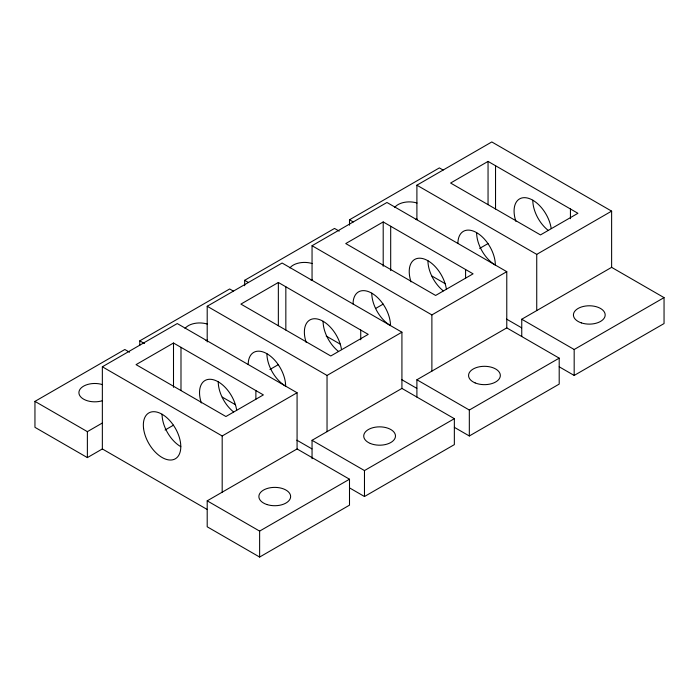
<?xml version="1.0" encoding="UTF-8"?>
<svg xmlns="http://www.w3.org/2000/svg" width="699" height="699" viewBox="0 0 699 699"><rect width="100%" height="100%" fill="white"/><g stroke="black" fill="none" stroke-linecap="round" stroke-linejoin="round"><path stroke-width="1.05" d="M207.087 509.414L102.351 448.95L87.375 457.6L34.95 427.334L34.95 401.383L124.824 349.5L129.498 352.2M139.8 345.175L139.8 340.85L229.674 288.967L233.414 291.125M244.65 285.725L244.65 280.316L334.524 228.433L339.198 231.133M349.5 225.192L349.5 219.783L439.374 167.9L443.114 170.058M102.351 448.95L102.351 366.792L177.249 323.558L297.075 392.742L297.075 448.95L207.201 500.834L207.201 526.784L259.626 557.051L349.5 505.159L349.5 479.217L297.075 448.95M207.201 341.933L207.201 306.258L282.099 263.025L401.925 332.2L401.925 388.417L312.051 440.3L312.051 458.675M312.051 280.316L312.051 245.725L386.949 202.483L506.775 271.666L506.775 327.883L416.901 379.767L416.901 397.067M416.901 219.783L416.901 185.191L491.799 141.949L611.625 211.133L611.625 267.35L521.751 319.233L521.751 336.525M173.501 343.017L136.052 364.633L225.926 416.517L263.374 394.9L173.501 343.017L173.501 387.333M278.351 282.475L240.902 304.1L330.776 355.983L368.224 334.367L278.351 282.475L278.351 325.717M383.201 221.941L345.752 243.567L435.626 295.45L473.074 273.833L383.201 221.941L383.201 266.267M488.051 161.408L450.602 183.033L540.476 234.916L577.924 213.3L488.051 161.408L488.051 204.65M34.95 401.383L87.375 431.65L102.351 423.009M165.078 430.034L173.501 425.167M269.928 369.5L278.351 364.633M375.713 308.425L383.201 304.1M479.628 248.433L488.051 243.567M102.351 366.792L222.186 435.975L297.075 392.742M207.201 306.258L327.036 375.442L401.925 332.2M312.051 245.725L431.886 314.908L506.775 271.666M416.901 185.191L536.736 254.375L611.625 211.133M207.201 500.834L259.626 531.1L349.5 479.217M312.051 440.3L364.476 470.567L454.35 418.684L454.35 444.625L364.476 496.517L349.5 487.867M416.901 379.767L469.326 410.033L559.2 358.15L559.2 384.092L469.326 435.975L454.35 427.334M521.751 319.233L574.176 349.5L664.05 297.617L664.05 323.558L574.176 375.442L559.2 366.8M611.625 267.35L664.05 297.617M349.5 219.783L353.248 221.941M431.999 276.061L445.211 283.689M506.539 319.094L521.637 327.814M506.775 327.883L559.2 358.15M244.65 280.316L248.398 282.483M326.206 336.053L340.361 344.223M401.689 379.636L416.787 388.347M401.925 388.417L454.35 418.684M139.8 340.85L144.483 343.558M222.299 397.128L235.511 404.756M296.839 440.169L311.937 448.88M574.176 349.5L574.176 375.442M570.436 208.975L570.436 218.7M536.736 254.375L536.736 310.583M495.539 165.733L495.539 208.975M469.326 410.033L469.326 435.975M465.586 269.508L465.586 278.158M431.886 314.908L431.886 371.117M390.689 226.266L390.689 270.592M364.476 470.567L364.476 496.517M360.736 330.042L360.736 339.766M327.036 375.442L327.036 431.65M285.839 286.8L285.839 330.042M259.626 531.1L259.626 557.051M255.886 390.575L255.886 399.225M222.186 435.975L222.186 492.192M180.989 347.333L180.989 390.575M87.375 431.65L87.375 457.6M233.562 411.921A26.475 15.291 60 0 1 218.245 381.811M102.5 400.676A15.885 9.174 0 0 1 78.908 392.655A15.885 9.174 0 0 1 102.5 384.633M180.796 446.678A26.475 15.291 60 0 1 162.072 414.245M201.338 402.956A26.475 15.291 60 0 1 212.47 379.54A26.475 15.291 60 0 1 236.655 410.13M248.206 364.52A26.475 15.291 60 0 1 266.922 353.711A26.475 15.291 60 0 1 285.646 386.136A26.475 15.291 60 0 1 266.922 353.711M338.412 351.379A26.475 15.291 60 0 1 323.095 321.278M207.35 340.142A15.885 9.174 0 0 1 205.952 340.544M185.06 328.478A15.885 9.174 0 0 1 207.35 324.1M306.188 342.423A26.475 15.291 60 0 1 317.32 318.997A26.475 15.291 60 0 1 341.505 349.596M353.056 303.986A26.475 15.291 60 0 1 371.772 293.178A26.475 15.291 60 0 1 390.496 325.603A26.475 15.291 60 0 1 371.772 293.178M443.262 290.845A26.475 15.291 60 0 1 427.945 260.744M312.2 279.609A15.885 9.174 0 0 1 310.802 280.011M289.91 267.944A15.885 9.174 0 0 1 312.2 263.567M411.038 281.889A26.475 15.291 60 0 1 422.17 258.464A26.475 15.291 60 0 1 446.355 289.063M457.906 243.453A26.475 15.291 60 0 1 476.622 232.645A26.475 15.291 60 0 1 495.346 265.07A26.475 15.291 60 0 1 476.622 232.645M548.112 230.312A26.475 15.291 60 0 1 532.795 200.211M417.05 219.075A15.885 9.174 0 0 1 415.652 219.469M394.76 207.411A15.885 9.174 0 0 1 417.05 203.033M515.888 221.347A26.475 15.291 60 0 1 527.02 197.931A26.475 15.291 60 0 1 551.205 228.529M143.583 428.601A26.475 15.291 60 0 0 173.876 459.461A26.475 15.291 60 0 0 168.765 419.531A26.475 15.291 60 0 0 143.583 428.601M266.808 504.495A15.885 9.174 0 0 0 290.635 496.552A15.885 9.174 0 0 0 266.808 488.61A15.885 9.174 0 0 0 266.808 504.495M370.278 443.446A15.885 9.174 0 0 0 395.398 436.971A15.885 9.174 0 0 0 373.117 427.648A15.885 9.174 0 0 0 370.278 443.446M475.128 382.912A15.885 9.174 0 0 0 500.248 376.429A15.885 9.174 0 0 0 477.967 367.106A15.885 9.174 0 0 0 475.128 382.912M581.358 322.894A15.885 9.174 0 0 0 605.185 314.952A15.885 9.174 0 0 0 581.358 307.01A15.885 9.174 0 0 0 581.358 322.894"/></g></svg>
